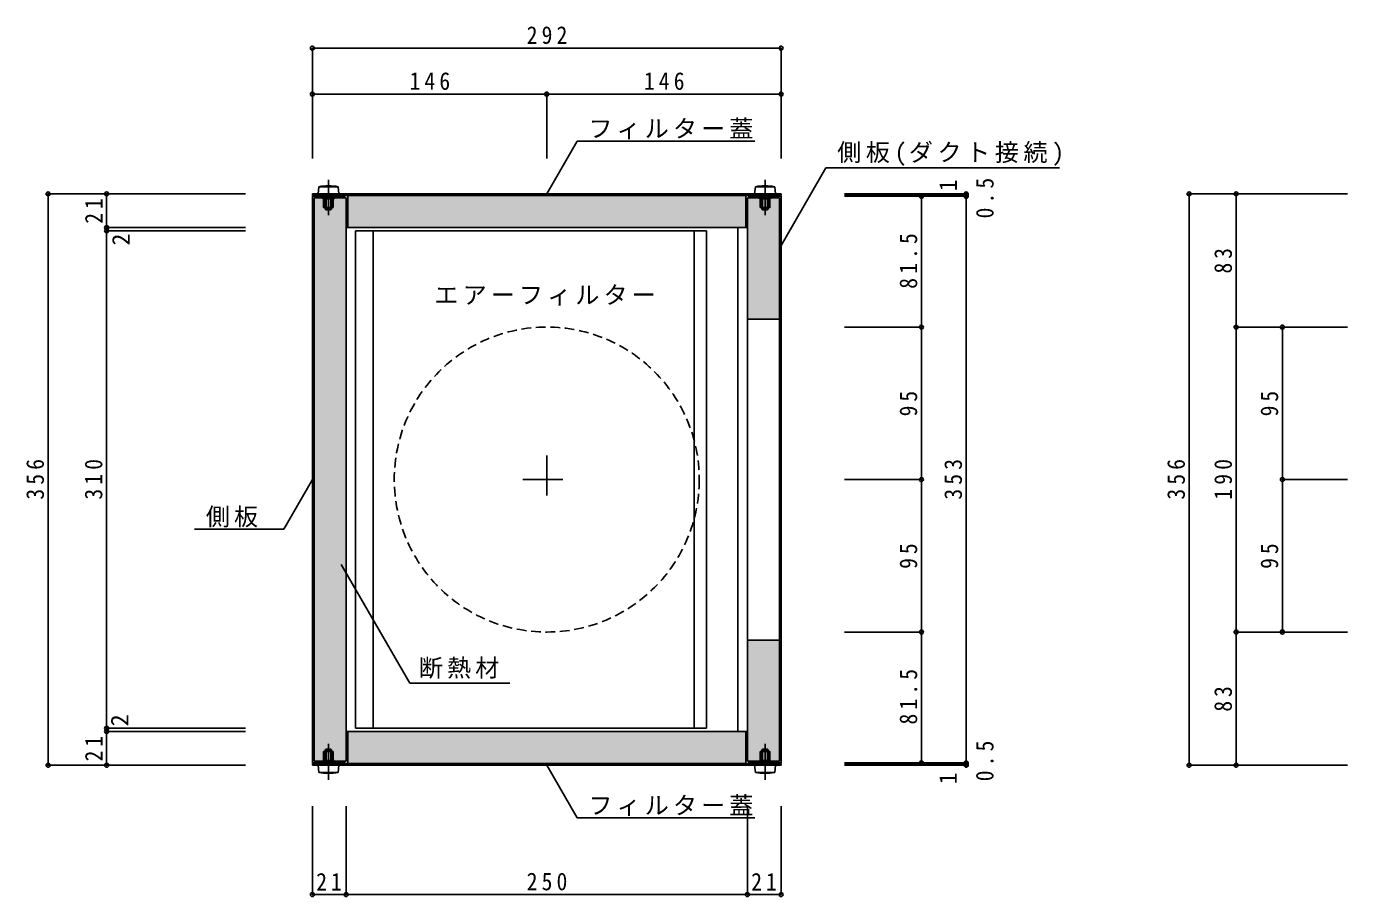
# Model space of a CAD drawing. Units: millimetres at full size, sheet at 1:5. Extents: x -806 to 934, y -491 to 647.
# Drawn here: x -806 to 17, y 105 to 647 of the extents above; entities that cross this region are included whole.
import ezdxf
from ezdxf.enums import TextEntityAlignment as Align

# ---------------------------------------------------------------- set-up
doc = ezdxf.new("R2010")
doc.units = ezdxf.units.MM
doc.header["$LTSCALE"] = 5
doc.header["$PDMODE"] = 32
doc.header["$PDSIZE"] = 2.5
doc.linetypes.add('CHAIN1', pattern=[8, 5, -1, 1, -1])
doc.linetypes.add('DASHED1', pattern=[1.8, 1.2, -0.6])
doc.layers.add('0-0', color=4, linetype='Continuous')
doc.styles.add('ＭＳ ゴシック', font='')
doc.styles.get('ＭＳ ゴシック').set_extended_font_data('MS Gothic')

msp = doc.modelspace()

# ---------------------------------------------------------------- linework, layer by layer
at = {"layer": '0-0'}
for p, q in [((-627.753, 633.448), (-335.753, 633.448)), ((-627.753, 633.448), (-627.753, 568.625)), ((-335.753, 633.448), (-335.753, 568.625)), ((-627.753, 604.824), (-481.753, 604.824)), ((-627.753, 604.824), (-627.753, 564.632)), ((-481.753, 604.824), (-481.753, 564.632)), ((-481.753, 604.824), (-335.753, 604.824)), ((-335.753, 604.824), (-335.753, 564.632)), ((-481.753, 542.657), (-462.791, 575.501)), ((-352.209, 575.501), (-462.791, 575.501)), ((-335.753, 510.535), (-307.784, 558.979)), ((-162.291, 558.979), (-307.784, 558.979)), ((-623.753, 547.157), (-624.253, 542.657)), ((-611.753, 547.157), (-623.753, 547.157)), ((-611.753, 547.157), (-611.253, 542.657)), ((-351.753, 547.157), (-352.253, 542.657)), ((-339.753, 547.157), (-351.753, 547.157)), ((-339.753, 547.157), (-339.253, 542.657)), ((-792.376, 542.657), (-792.376, 186.657)), ((-792.376, 542.657), (-669.357, 542.657)), ((-755.979, 542.657), (-669.357, 542.657)), ((-755.979, 542.657), (-755.979, 521.657)), ((-755.979, 542.657), (-669.357, 542.657)), ((-624.253, 542.657), (-611.253, 542.657)), ((-621.253, 540.157), (-614.253, 540.157)), ((-621.253, 540.157), (-621.253, 539.657)), ((-621.253, 539.657), (-614.253, 539.657)), ((-619.753, 542.657), (-619.753, 533.157)), ((-619.253, 542.657), (-619.253, 532.657)), ((-616.253, 542.657), (-616.253, 532.657)), ((-615.753, 542.657), (-615.753, 533.157)), ((-614.753, 539.657), (-614.753, 534.157)), ((-614.253, 541.657), (-614.253, 541.157)), ((-614.253, 540.157), (-614.253, 539.657)), ((-352.253, 542.657), (-339.253, 542.657)), ((-349.253, 541.657), (-349.253, 541.157)), ((-342.253, 540.157), (-349.253, 540.157)), ((-349.253, 540.157), (-349.253, 539.657)), ((-342.253, 539.657), (-349.253, 539.657)), ((-348.753, 539.657), (-348.753, 534.157)), ((-347.753, 542.657), (-347.753, 533.157)), ((-347.253, 542.657), (-347.253, 532.657)), ((-344.253, 542.657), (-344.253, 532.657)), ((-343.753, 542.657), (-343.753, 533.157)), ((-342.253, 540.157), (-342.253, 539.657)), ((-220.428, 542.657), (-296.26, 542.657)), ((-220.428, 541.657), (-296.26, 541.657)), ((-220.428, 541.157), (-296.26, 541.157)), ((-220.428, 541.157), (-296.26, 541.157)), ((-248.33, 541.157), (-296.26, 541.157)), ((-248.33, 459.657), (-248.33, 541.157)), ((-220.428, 542.657), (-220.428, 541.657)), ((-220.428, 541.657), (-220.428, 541.157)), ((-220.428, 541.157), (-220.428, 188.157)), ((-81.55, 542.657), (-81.55, 186.657)), ((-81.55, 542.657), (17.166, 542.657)), ((-52.255, 542.657), (-52.255, 459.657)), ((-52.255, 542.657), (17.166, 542.657)), ((-619.753, 533.157), (-615.753, 533.157)), ((-619.753, 533.157), (-619.253, 532.657)), ((-619.253, 532.657), (-616.253, 532.657)), ((-616.253, 532.657), (-615.753, 533.157)), ((-347.253, 532.657), (-347.753, 533.157)), ((-343.753, 533.157), (-347.753, 533.157)), ((-344.253, 532.657), (-347.253, 532.657)), ((-343.753, 533.157), (-344.253, 532.657)), ((-755.979, 521.657), (-669.357, 521.657)), ((-755.979, 521.657), (-755.979, 519.657)), ((-755.979, 519.657), (-669.357, 519.657)), ((-755.979, 519.657), (-755.979, 209.657)), ((-356.753, 264.657), (-356.753, 464.657)), ((-336.753, 269.657), (-336.753, 459.657)), ((-335.753, 269.657), (-335.753, 459.657)), ((-248.33, 459.657), (-296.26, 459.657)), ((-248.33, 364.657), (-248.33, 459.657)), ((-52.255, 459.657), (17.166, 459.657)), ((-52.255, 459.657), (-52.255, 269.657)), ((-23.435, 364.657), (-23.435, 459.657)), ((-23.435, 459.657), (17.166, 459.657)), ((-627.753, 364.657), (-645.625, 333.701)), ((-248.33, 364.657), (-296.26, 364.657)), ((-248.33, 269.657), (-248.33, 364.657)), ((-23.435, 269.657), (-23.435, 364.657)), ((-23.435, 364.657), (17.166, 364.657)), ((-645.625, 333.701), (-701.139, 333.701)), ((-609.827, 311.651), (-567.13, 237.696)), ((-248.33, 269.657), (-296.26, 269.657)), ((-248.33, 188.157), (-248.33, 269.657)), ((-52.255, 269.657), (17.166, 269.657)), ((-52.255, 269.657), (-52.255, 186.657)), ((-23.435, 269.657), (17.166, 269.657)), ((-504.705, 237.696), (-567.13, 237.696)), ((-755.979, 209.657), (-669.357, 209.657)), ((-755.979, 209.657), (-755.979, 207.657)), ((-755.979, 207.657), (-669.357, 207.657)), ((-621.253, 189.657), (-614.253, 189.657)), ((-621.253, 189.157), (-621.253, 189.657)), ((-619.753, 196.157), (-619.253, 196.657)), ((-619.753, 186.657), (-619.753, 196.157)), ((-619.753, 196.157), (-615.753, 196.157)), ((-619.253, 186.657), (-619.253, 196.657)), ((-619.253, 196.657), (-616.253, 196.657)), ((-616.253, 186.657), (-616.253, 196.657)), ((-616.253, 196.657), (-615.753, 196.157)), ((-615.753, 186.657), (-615.753, 196.157)), ((-614.753, 189.657), (-614.753, 195.157)), ((-614.253, 189.157), (-614.253, 189.657)), ((-342.253, 189.657), (-349.253, 189.657)), ((-349.253, 189.157), (-349.253, 189.657)), ((-348.753, 189.657), (-348.753, 195.157)), ((-347.253, 196.657), (-347.753, 196.157)), ((-347.753, 186.657), (-347.753, 196.157)), ((-343.753, 196.157), (-347.753, 196.157)), ((-347.253, 186.657), (-347.253, 196.657)), ((-344.253, 196.657), (-347.253, 196.657)), ((-344.253, 186.657), (-344.253, 196.657)), ((-343.753, 196.157), (-344.253, 196.657)), ((-343.753, 186.657), (-343.753, 196.157)), ((-342.253, 189.157), (-342.253, 189.657)), ((-792.376, 186.657), (-669.357, 186.657)), ((-755.979, 186.657), (-669.357, 186.657)), ((-623.753, 182.157), (-624.253, 186.657)), ((-611.253, 186.657), (-624.253, 186.657)), ((-623.753, 182.157), (-611.753, 182.157)), ((-621.253, 189.157), (-614.253, 189.157)), ((-614.253, 187.657), (-614.253, 188.157)), ((-611.753, 182.157), (-611.253, 186.657)), ((-481.753, 186.657), (-462.791, 153.814)), ((-351.753, 182.157), (-352.253, 186.657)), ((-339.253, 186.657), (-352.253, 186.657)), ((-351.753, 182.157), (-339.753, 182.157)), ((-342.253, 189.157), (-349.253, 189.157)), ((-349.253, 187.657), (-349.253, 188.157)), ((-339.753, 182.157), (-339.253, 186.657)), ((-220.428, 188.157), (-296.26, 188.157)), ((-248.33, 188.157), (-296.26, 188.157)), ((-220.428, 187.657), (-296.26, 187.657)), ((-220.428, 186.657), (-296.26, 186.657)), ((-220.428, 188.157), (-220.428, 187.657)), ((-220.428, 187.657), (-220.428, 186.657)), ((-81.55, 186.657), (17.166, 186.657)), ((-52.255, 186.657), (17.166, 186.657)), ((-627.753, 106.069), (-627.753, 161.119)), ((-606.753, 106.069), (-606.753, 161.119)), ((-356.753, 106.069), (-356.753, 161.119)), ((-335.753, 106.069), (-335.753, 161.119)), ((-352.209, 153.814), (-462.791, 153.814)), ((-627.753, 106.069), (-606.753, 106.069)), ((-606.753, 106.069), (-356.753, 106.069)), ((-356.753, 106.069), (-335.753, 106.069))]:
    msp.add_line(p, q, dxfattribs=at)
at = {"layer": '0-0', "linetype": 'CHAIN1'}
for p, q in [((-617.753, 551.486), (-617.753, 529.313)), ((-345.753, 551.486), (-345.753, 529.313)), ((-481.753, 379.657), (-481.753, 349.657)), ((-496.753, 364.657), (-466.753, 364.657)), ((-617.753, 177.589), (-617.753, 200.002)), ((-345.753, 177.589), (-345.753, 200.002))]:
    msp.add_line(p, q, dxfattribs=at)
at = {"layer": '0-0', "color": 7}
for p, q in [((-627.753, 542.657), (-335.753, 542.657)), ((-627.753, 542.657), (-335.753, 542.657)), ((-627.753, 542.657), (-627.753, 541.657)), ((-627.753, 541.657), (-335.753, 541.657)), ((-607.753, 541.157), (-627.753, 541.157)), ((-627.753, 188.157), (-627.753, 541.157)), ((-626.753, 189.157), (-626.753, 540.157)), ((-607.753, 541.157), (-607.753, 540.157)), ((-605.753, 541.657), (-605.753, 521.657)), ((-357.753, 541.657), (-357.753, 521.657)), ((-356.753, 464.657), (-356.753, 540.157)), ((-356.753, 540.157), (-336.753, 540.157)), ((-355.753, 541.657), (-336.753, 541.657)), ((-355.753, 541.157), (-355.753, 540.157)), ((-355.753, 541.157), (-335.753, 541.157)), ((-336.753, 459.657), (-336.753, 540.157)), ((-335.753, 542.657), (-335.753, 541.657)), ((-335.753, 459.657), (-335.753, 541.157)), ((-606.753, 521.657), (-356.753, 521.657)), ((-605.753, 521.657), (-357.753, 521.657)), ((-600.901, 519.657), (-382.221, 519.657)), ((-600.901, 209.657), (-600.901, 519.657)), ((-589.94, 209.657), (-589.94, 519.657)), ((-389.829, 209.657), (-389.829, 519.657)), ((-382.221, 209.657), (-382.221, 519.657)), ((-362.606, 207.657), (-362.606, 521.657)), ((-356.753, 464.657), (-336.753, 464.657)), ((-336.753, 459.657), (-335.753, 459.657)), ((-356.753, 189.157), (-356.753, 264.657)), ((-356.753, 264.657), (-336.753, 264.657)), ((-336.753, 189.157), (-336.753, 269.657)), ((-336.753, 269.657), (-335.753, 269.657)), ((-335.753, 188.157), (-335.753, 269.657)), ((-606.753, 207.657), (-356.753, 207.657)), ((-605.753, 207.657), (-357.753, 207.657)), ((-605.753, 187.657), (-605.753, 207.657)), ((-600.901, 209.657), (-382.221, 209.657)), ((-357.753, 187.657), (-357.753, 207.657)), ((-607.753, 188.157), (-627.753, 188.157)), ((-627.753, 187.657), (-335.753, 187.657)), ((-627.753, 186.657), (-627.753, 187.657)), ((-627.753, 186.657), (-335.753, 186.657)), ((-606.753, 189.157), (-626.753, 189.157)), ((-607.753, 188.157), (-607.753, 189.157)), ((-356.753, 189.157), (-336.753, 189.157)), ((-355.753, 188.157), (-355.753, 189.157)), ((-355.753, 188.157), (-335.753, 188.157)), ((-335.753, 186.657), (-335.753, 187.657))]:
    msp.add_line(p, q, dxfattribs=at)
for points in [[(-626.753, 541.657), (-607.753, 541.657), (-607.753, 542.657)], [(-606.753, 189.157), (-606.753, 540.157), (-626.753, 540.157)]]:
    msp.add_lwpolyline(points, dxfattribs=at)
at = {"layer": '0-0'}
for points in [[(-621.253, 541.657), (-621.253, 541.157), (-614.253, 541.157)], [(-620.753, 539.657), (-620.753, 534.157), (-614.753, 534.157)], [(-342.253, 541.657), (-342.253, 541.157), (-349.253, 541.157)], [(-342.753, 539.657), (-342.753, 534.157), (-348.753, 534.157)], [(-755.979, 207.657), (-755.979, 186.657), (-669.357, 186.657)], [(-620.753, 189.657), (-620.753, 195.157), (-614.753, 195.157)], [(-342.753, 189.657), (-342.753, 195.157), (-348.753, 195.157)], [(-621.253, 187.657), (-621.253, 188.157), (-614.253, 188.157)], [(-342.253, 187.657), (-342.253, 188.157), (-349.253, 188.157)]]:
    msp.add_lwpolyline(points, dxfattribs=at)
at = {"layer": '0-0', "linetype": 'DASHED1'}
msp.add_circle((-481.753, 364.657), 95, dxfattribs=at)
at = {"layer": '0-0'}
for centre, start, end in [((-617.753, 511.407), 80.47272, 99.52728), ((-345.753, 511.407), 80.47272, 99.52728), ((-617.753, 217.907), 260.47272, 279.52728), ((-345.753, 217.907), 260.47272, 279.52728)]:
    msp.add_arc(centre, 36.25, start, end, dxfattribs=at)
for p in [(-627.753, 633.448), (-335.753, 633.448), (-627.753, 604.824), (-481.753, 604.824), (-335.753, 604.824), (-792.376, 542.657), (-755.979, 542.657), (-220.428, 542.657), (-81.55, 542.657), (-52.255, 542.657), (-248.33, 541.157), (-220.428, 541.657), (-220.428, 541.157), (-755.979, 521.657), (-755.979, 519.657), (-248.33, 459.657), (-52.255, 459.657), (-23.435, 459.657), (-248.33, 364.657), (-23.435, 364.657), (-248.33, 269.657), (-52.255, 269.657), (-23.435, 269.657), (-755.979, 209.657), (-755.979, 207.657), (-248.33, 188.157), (-220.428, 188.157), (-792.376, 186.657), (-755.979, 186.657), (-220.428, 187.657), (-220.428, 186.657), (-81.55, 186.657), (-52.255, 186.657), (-627.753, 106.069), (-606.753, 106.069), (-356.753, 106.069), (-335.753, 106.069)]:
    msp.add_point(p, dxfattribs=at)
at = {"layer": '0-0', "color": 51}
for points in [[(-606.753, 540.157), (-626.753, 540.157), (-606.753, 189.157), (-626.753, 189.157)], [(-605.753, 541.657), (-605.753, 521.657), (-357.753, 541.657), (-357.753, 521.657)], [(-336.753, 540.157), (-356.753, 540.157), (-336.753, 464.657), (-356.753, 464.657)], [(-356.753, 189.157), (-336.753, 189.157), (-356.753, 264.657), (-336.753, 264.657)], [(-605.753, 187.657), (-605.753, 207.657), (-357.753, 187.657), (-357.753, 207.657)]]:
    msp.add_solid(points, dxfattribs=at)

# ---------------------------------------------------------------- texts
at = {"layer": '0-0', "color": 7, "style": 'ＭＳ ゴシック'}
for s, p in [('1', (-222.913, 544.234)), ('2', (-738.287, 510.434)), ('2', (-739.08, 210.895)), ('1', (-223.014, 174.728))]:
    msp.add_text(s, height=11, rotation=90, dxfattribs=at).set_placement(p, align=Align.BOTTOM_LEFT)
at = {"layer": '0-0', "color": 7, "char_height": 11, "attachment_point": 7, "style": 'ＭＳ ゴシック'}
for s, insert in [('\\T1.38;\\W0.9;292', (-494.253, 635.948)), ('\\T1.38;\\W0.9;146', (-567.253, 607.324)), ('\\T1.38;\\W0.9;146', (-421.253, 607.324)), ('\\T1.17;フィルター蓋', (-455.814, 576.67)), ('\\T1.19;側板(ダクト接続)', (-300.807, 560.148)), ('\\T1.17;エアーフィルター', (-551.726, 473.003)), ('\\T1.17;側板', (-694.162, 334.87)), ('\\T1.17;断熱材', (-561.426, 240.494)), ('\\T1.17;フィルター蓋', (-455.814, 154.983)), ('\\T1.36;\\W0.9;21', (-625.378, 108.569)), ('\\T1.38;\\W0.9;250', (-494.253, 108.569)), ('\\T1.36;\\W0.9;21', (-354.378, 108.569))]:
    msp.add_mtext(s, dxfattribs=dict(at, insert=insert))
at = {"layer": '0-0', "color": 7, "char_height": 11, "attachment_point": 7, "rotation": 90, "style": 'ＭＳ ゴシック'}
for s, insert in [('\\T1.38;\\W0.9;0.5', (-203.202, 527.368)), ('\\T1.36;\\W0.9;21', (-758.479, 524.032)), ('\\T1.38;\\W0.9;81.5', (-250.83, 483.532)), ('\\T1.36;\\W0.9;83', (-54.755, 493.032)), ('\\T1.36;\\W0.9;95', (-250.83, 404.032)), ('\\T1.36;\\W0.9;95', (-25.935, 404.032)), ('\\T1.38;\\W0.9;356', (-794.876, 352.157)), ('\\T1.38;\\W0.9;310', (-758.479, 352.157)), ('\\T1.38;\\W0.9;353', (-222.928, 352.157)), ('\\T1.38;\\W0.9;356', (-84.05, 352.157)), ('\\T1.38;\\W0.9;190', (-54.755, 352.157)), ('\\T1.36;\\W0.9;95', (-250.83, 309.032)), ('\\T1.36;\\W0.9;95', (-25.935, 309.032)), ('\\T1.38;\\W0.9;81.5', (-250.83, 212.032)), ('\\T1.36;\\W0.9;83', (-54.755, 220.032)), ('\\T1.36;\\W0.9;21', (-758.479, 189.032)), ('\\T1.38;\\W0.9;0.5', (-203.263, 176.668))]:
    msp.add_mtext(s, dxfattribs=dict(at, insert=insert))

doc.saveas('drawing.dxf')
